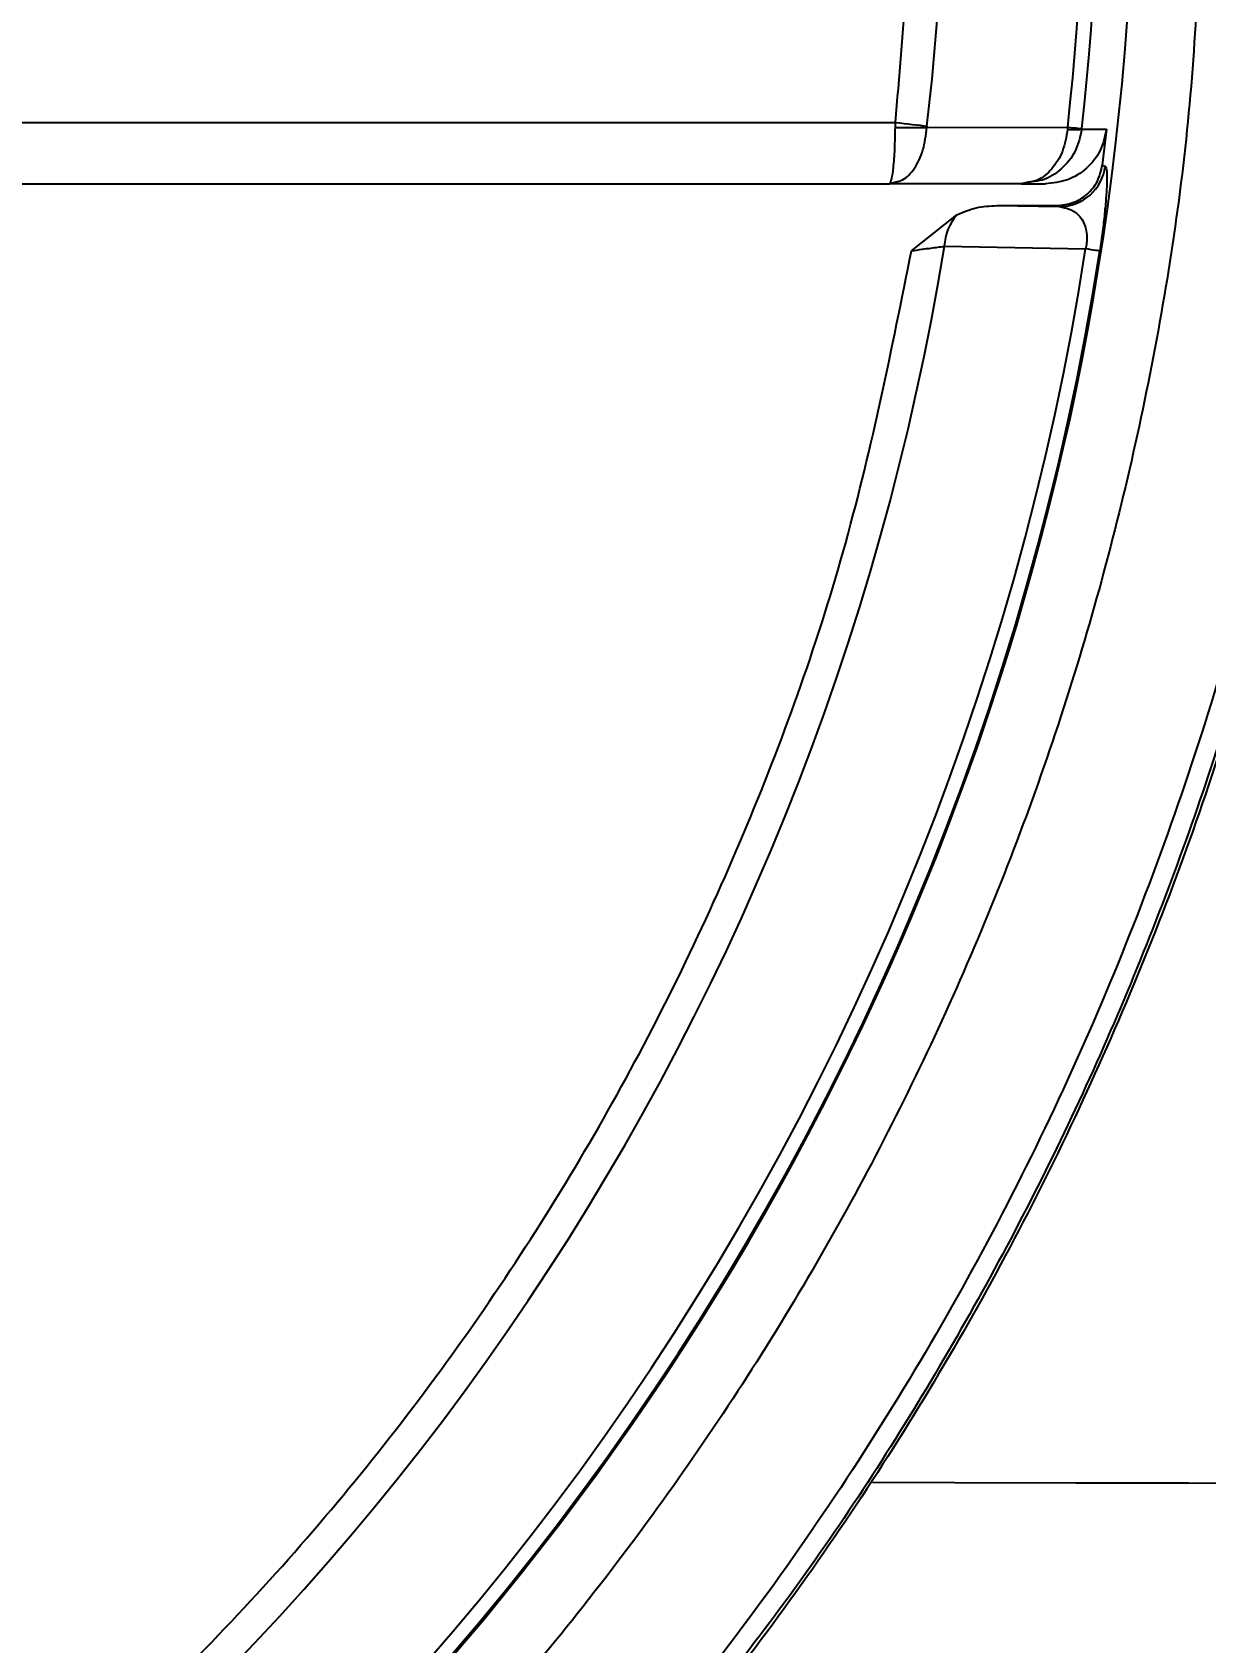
# Model space of a CAD drawing. Header units: millimetres. Extents: x 2180 to 4616, y 795 to 2518.
# Drawn here: x 2827.4 to 2865.6, y 2151.4 to 2203.9 of the extents above; entities that cross this region are included whole.
import ezdxf

# ---------------------------------------------------------------- set-up
doc = ezdxf.new("R2010")
doc.units = ezdxf.units.MM
doc.layers.add('AM_5', color=3, linetype='Continuous', lineweight=25)
doc.styles.add('SLDTEXTSTYLE1', font='txt.shx', dxfattribs={"width": 0.7, "bigfont": 'gbcbig.shx'})
doc.dimstyles.new('SLDDIMSTYLE12$0', dxfattribs={"dimtxt": 12, "dimasz": 10, "dimexe": 0, "dimexo": 0.0625, "dimgap": 0.875, "dimtad": 1, "dimdec": 1, "dimlfac": 1.8, "dimrnd": 1e-09, "dimzin": 12, "dimdsep": 46, "dimtxsty": 'SLDTEXTSTYLE1', "dimcen": 0.09, "dimdle": 8.16, "dimclrd": 3, "dimclre": 3, "dimadec": 0, "dimazin": 3, "dimtfac": 1, "dimtdec": 1, "dimtofl": 0, "dimtmove": 0, "dimatfit": 3, "dimfxl": 0, "dimfrac": 2, "dimtolj": 1, "dimlwd": 5, "dimlwe": 5, "dimarcsym": 0})

# ---------------------------------------------------------------- blocks, each defined once
blk = doc.blocks.new('*D48')
at = {"layer": 'AM_5', "color": 3, "lineweight": 5, "transparency": 16777216}
blk.add_line((2828.023, 2409.027), (3011.916, 2409.027), dxfattribs=at)
at = {"layer": 'AM_5', "color": 3, "linetype": 'Continuous', "lineweight": 5, "transparency": 16777216}
for p, q in [((3011.916, 2399.027), (3011.916, 2120.286)), ((2875.091, 2110.286), (3011.916, 2110.286))]:
    blk.add_line(p, q, dxfattribs=at)
at = {"layer": 'AM_5', "color": 3, "transparency": 16777216}
for points in [[(3010.25, 2399.027), (3013.583, 2399.027), (3011.916, 2409.027)], [(3010.25, 2120.286), (3013.583, 2120.286), (3011.916, 2110.286)]]:
    blk.add_solid(points, dxfattribs=at)
at = {"layer": 'Defpoints', "color": 0, "transparency": 16777216}
for p in [(2827.961, 2409.027), (2875.028, 2110.286), (3011.916, 2110.286)]:
    blk.add_point(p, dxfattribs=at)
at = {"layer": 'AM_5', "color": 0, "transparency": 16777216, "insert": (3005.041, 2259.657), "char_height": 12, "attachment_point": 5, "rotation": 90, "style": 'SLDTEXTSTYLE1'}
blk.add_mtext('\\A1;350', dxfattribs=at)

msp = doc.modelspace()

# ---------------------------------------------------------------- linework, layer by layer
at = {"color": 7, "linetype": 'Continuous', "lineweight": 25}
for p, q in [((2804.768, 2200.921), (2855.459, 2200.921)), ((2855.456, 2200.76), (2855.459, 2200.921)), ((2856.484, 2200.801), (2856.481, 2200.76)), ((2856.481, 2200.76), (2861.067, 2200.769)), ((2861.067, 2200.769), (2861.061, 2200.7)), ((2861.527, 2200.7), (2861.529, 2200.717)), ((2861.527, 2200.7), (2862.332, 2200.702)), ((2862.332, 2200.702), (2862.194, 2199.526)), ((2862.194, 2199.526), (2862.289, 2199.493)), ((2804.768, 2198.921), (2855.258, 2198.921)), ((2855.258, 2198.921), (2855.475, 2198.985)), ((2855.258, 2198.921), (2855.303, 2198.974)), ((2859.553, 2198.921), (2855.258, 2198.921)), ((2859.897, 2198.983), (2859.553, 2198.921)), ((2859.776, 2198.974), (2859.553, 2198.921)), ((2859.553, 2198.921), (2860.341, 2198.921)), ((2855.979, 2196.737), (2857.453, 2197.911)), ((2858.761, 2198.211), (2860.802, 2198.177)), ((2858.761, 2198.211), (2860.705, 2198.211)), ((2857.05, 2196.888), (2861.65, 2196.805))]:
    msp.add_line(p, q, dxfattribs=at)
at = {"color": 7, "linetype": 'Continuous', "lineweight": 25, "flags": 128}
for points in [[(2855.459, 2200.921), (2855.6, 2200.904), (2855.74, 2200.888), (2855.877, 2200.872), (2856.011, 2200.856), (2856.14, 2200.841), (2856.262, 2200.827), (2856.377, 2200.814), (2856.484, 2200.801)], [(2861.067, 2200.769), (2861.165, 2200.758), (2861.252, 2200.748), (2861.329, 2200.74), (2861.394, 2200.732), (2861.447, 2200.726), (2861.488, 2200.722), (2861.515, 2200.719), (2861.529, 2200.717)], [(2860.705, 2198.211), (2860.759, 2198.192), (2860.802, 2198.177)], [(2862.11, 2196.734), (2862.096, 2196.736), (2862.069, 2196.74), (2862.028, 2196.746), (2861.976, 2196.754), (2861.911, 2196.764), (2861.834, 2196.776), (2861.747, 2196.79), (2861.65, 2196.805)], [(2854.71, 2156.632), (2857.394, 2156.626), (2861.328, 2156.618), (2864.999, 2156.61), (2868.389, 2156.603), (2871.479, 2156.596), (2874.252, 2156.59), (2876.694, 2156.585), (2878.79, 2156.581), (2880.531, 2156.577), (2881.906, 2156.574), (2882.908, 2156.572)]]:
    msp.add_lwpolyline(points, dxfattribs=at)
at = {"color": 7, "linetype": 'Continuous', "lineweight": 25}
for centre, radius, start, end in [((2771.743, 2210.711), 91.48, 295.79271, 180), ((2771.743, 2210.711), 90.341, 353.64897, 186.35103), ((2771.743, 2210.711), 89.875, 353.64897, 186.35103), ((2771.743, 2210.711), 85.319, 353.33017, 186.66983), ((2855.969, 2215.083), 14.332, 267.9498, 272.0504), ((2861.294, 2202.525), 1.84, 262.7292, 277.2722), ((2860.8, 2199.678), 1.5, 270.0872, 352.9293), ((2858.81, 2196.785), 1.764, 140.3012, 176.6646), ((2771.743, 2210.711), 91.441, 295.84596, 351.20762), ((2771.743, 2210.711), 90.976, 296.50811, 351.20762), ((2771.743, 2210.711), 86.42, 299.88973, 350.7957)]:
    msp.add_arc(centre, radius, start, end, dxfattribs=at)
for points in [[(2855.459, 2200.921), (2855.713, 2203.874), (2856.222, 2209.78), (2855.798, 2218.679), (2854.507, 2227.482), (2852.278, 2236.1), (2849.159, 2244.436), (2845.179, 2252.397), (2840.384, 2259.895), (2834.825, 2266.846), (2828.566, 2273.174), (2821.676, 2278.808), (2814.231, 2283.686), (2806.314, 2287.752), (2798.013, 2290.966), (2789.42, 2293.271), (2780.631, 2294.726), (2774.706, 2294.907), (2771.743, 2294.997)], [(2865.483, 2210.712), (2865.396, 2207.644), (2865.222, 2201.509), (2863.819, 2192.394), (2861.594, 2183.456), (2858.486, 2174.781), (2854.548, 2166.452), (2849.81, 2158.548), (2844.322, 2151.148), (2838.134, 2144.32), (2831.307, 2138.133), (2823.906, 2132.644), (2816.003, 2127.907), (2807.673, 2123.968), (2798.998, 2120.86), (2790.06, 2118.635), (2780.946, 2117.232), (2774.811, 2117.058), (2771.743, 2116.971)], [(2869.417, 2199.922), (2868.892, 2196.27), (2867.844, 2188.967), (2864.725, 2178.324), (2860.517, 2168.081), (2855.161, 2158.38), (2848.757, 2149.341), (2841.375, 2141.079), (2833.113, 2133.698), (2824.074, 2127.293), (2814.373, 2121.938), (2804.13, 2117.73), (2793.487, 2114.61), (2786.184, 2113.562), (2782.532, 2113.038)], [(2869.163, 2193.684), (2868.575, 2190.77), (2867.399, 2184.942), (2864.646, 2176.448), (2861.199, 2168.219), (2856.999, 2160.348), (2852.154, 2152.847), (2848.379, 2148.254), (2846.492, 2145.957)], [(2869.214, 2193.38), (2868.528, 2190.085), (2867.155, 2183.497), (2863.834, 2173.945), (2859.63, 2164.761), (2854.495, 2156.058), (2848.505, 2147.922), (2841.718, 2140.437), (2834.204, 2133.681), (2826.042, 2127.727), (2817.317, 2122.629), (2808.116, 2118.464), (2798.55, 2115.184), (2791.955, 2113.84), (2788.658, 2113.167)]]:
    msp.add_open_spline(points, degree=3, dxfattribs=at)
for points, knots in [([(2855.303, 2198.974), (2855.316, 2199.012), (2855.348, 2199.11), (2855.399, 2199.453), (2855.442, 2200.029), (2855.451, 2200.522), (2855.456, 2200.76)], [0, 0, 0, 0, 0.16022, 0.408503, 0.713406, 1, 1, 1, 1]), ([(2855.475, 2198.985), (2855.548, 2199.001), (2855.771, 2199.048), (2856.093, 2199.406), (2856.391, 2200.002), (2856.451, 2200.506), (2856.481, 2200.76)], [0, 0, 0, 0, 0.138485, 0.418974, 0.706279, 1, 1, 1, 1]), ([(2861.061, 2200.7), (2861.02, 2200.452), (2860.936, 2199.962), (2860.568, 2199.387), (2860.162, 2199.036), (2859.878, 2198.99), (2859.776, 2198.974)], [0, 0, 0, 0, 0.287269, 0.568771, 0.843667, 1, 1, 1, 1]), ([(2861.527, 2200.7), (2861.472, 2200.452), (2861.364, 2199.962), (2860.882, 2199.388), (2860.367, 2199.043), (2860.014, 2198.998), (2859.897, 2198.983)], [0, 0, 0, 0, 0.29336, 0.580831, 0.861555, 1, 1, 1, 1]), ([(2862.332, 2200.702), (2862.279, 2200.462), (2862.174, 2199.983), (2861.704, 2199.401), (2861.073, 2198.999), (2860.585, 2198.947), (2860.341, 2198.921)], [0, 0, 0, 0, 0.249916, 0.499877, 0.7499, 1, 1, 1, 1]), ([(2860.705, 2198.211), (2860.886, 2198.23), (2861.248, 2198.268), (2861.718, 2198.564), (2862.071, 2198.993), (2862.153, 2199.348), (2862.194, 2199.526)], [0, 0, 0, 0, 0.249919, 0.499876, 0.749973, 1, 1, 1, 1]), ([(2862.289, 2199.493), (2862.308, 2199.459), (2862.347, 2199.393), (2862.347, 2198.967), (2862.317, 2198.461), (2862.271, 2197.957), (2862.204, 2197.376), (2862.141, 2196.943), (2862.11, 2196.734)], [0, 0, 0, 0, 0.259733, 0.49902, 0.627221, 0.751249, 0.879327, 1, 1, 1, 1]), ([(2857.453, 2197.911), (2857.663, 2198), (2858.081, 2198.177), (2858.535, 2198.2), (2858.761, 2198.211)], [0, 0, 0, 0, 0.501536, 1, 1, 1, 1]), ([(2860.802, 2198.177), (2861.01, 2198.136), (2861.321, 2198.075), (2861.575, 2197.717), (2861.641, 2197.512), (2861.669, 2197.408), (2861.687, 2197.286), (2861.689, 2197.187), (2861.689, 2197.185), (2861.689, 2197.177), (2861.69, 2197.147), (2861.689, 2197.08), (2861.681, 2196.96), (2861.661, 2196.862), (2861.65, 2196.805)], [0, 0, 0, 0, 0.499072, 0.748501, 0.753083, 0.790355, 0.886478, 0.88655, 0.887097, 0.888597, 0.894219, 0.915728, 0.950596, 1, 1, 1, 1]), ([(2814.027, 2136.64), (2816.205, 2137.913), (2821.19, 2140.827), (2828.255, 2146.481), (2835.219, 2153.313), (2841.338, 2160.923), (2846.561, 2169.172), (2850.789, 2177.967), (2854.066, 2187.174), (2855.341, 2193.549), (2855.979, 2196.737)], [0, 0, 0, 0, 0.099849, 0.228442, 0.357035, 0.485628, 0.614221, 0.742814, 0.871407, 1, 1, 1, 1]), ([(2855.979, 2196.737), (2856.095, 2196.755), (2856.31, 2196.788), (2856.687, 2196.84), (2856.909, 2196.869), (2857.05, 2196.888)], [0, 0, 0, 0, 0.298088, 0.553601, 1, 1, 1, 1])]:
    msp.add_open_spline(points, degree=3, knots=knots, dxfattribs=at)

# ---------------------------------------------------------------- dimensions: what is measured, and where the dimension line sits
at = {"layer": 'AM_5'}
dim = msp.add_linear_dim(base=(3011.916, 2110.286), p1=(2827.961, 2409.027), p2=(2875.028, 2110.286), angle=90, text='350', dimstyle='SLDDIMSTYLE12$0', override={"dimlfac": 1, "dimpost": ''}, dxfattribs=at)
dim.commit()
dim.dimension.update_dxf_attribs({"geometry": '*D48', "text_midpoint": (3005.041, 2259.657)})

doc.saveas('drawing.dxf')
